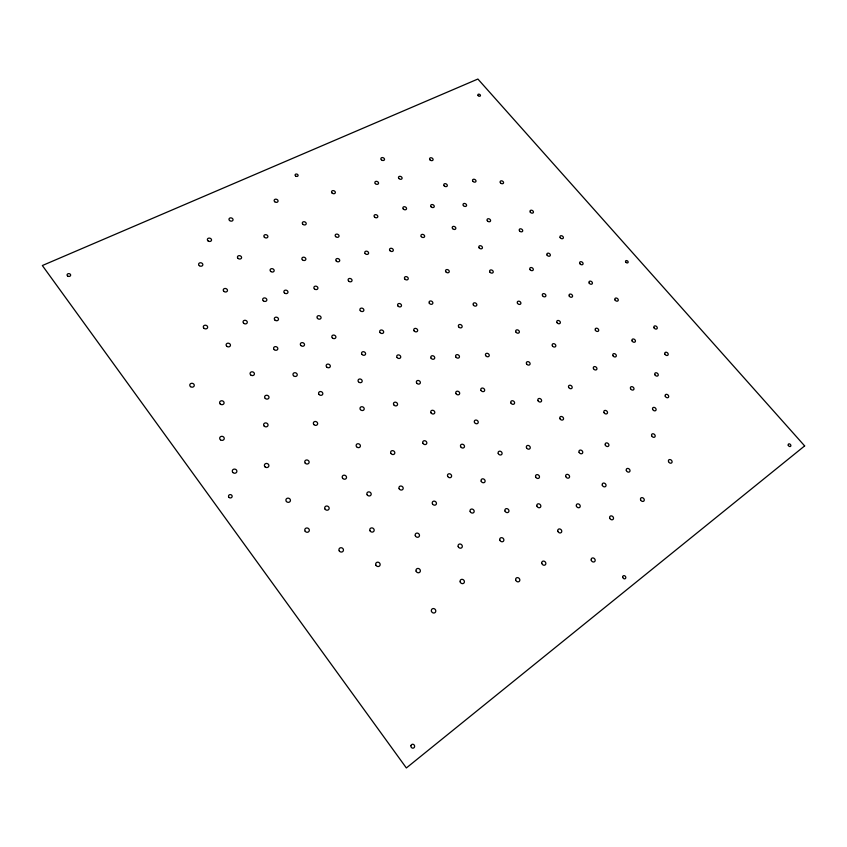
<?xml version="1.0" encoding="UTF-8"?>
<svg xmlns="http://www.w3.org/2000/svg" width="847" height="847" viewBox="0 0 847 847"><rect width="100%" height="100%" fill="white"/><g stroke="black" fill="none" stroke-linecap="round" stroke-linejoin="round"><path stroke-width="1.27" d="M804.65 445.914L406.359 767.964L42.35 265.535L477.888 79.036L804.65 445.914M431.419 611.174A2.34 2.128 47.3 0 0 435.157 612.508A2.34 2.128 47.3 0 0 434.14 608.675A2.34 2.128 47.3 0 0 431.419 611.174M305.164 531.238A2.308 2.128 23.5 0 0 309.113 531.154A2.308 2.128 23.5 0 0 306.847 527.956A2.308 2.128 23.5 0 0 305.164 531.238M505.024 511.101A2.181 1.863 41.2 0 0 508.549 512.054A2.181 1.863 41.2 0 0 507.162 508.676A2.181 1.863 41.2 0 0 505.024 511.101M535.675 476.999A2.128 1.779 40.4 0 0 539.105 477.941A2.128 1.779 40.4 0 0 537.707 474.691A2.128 1.779 40.4 0 0 535.675 476.999M668.527 461.615A2.054 1.599 43.7 0 0 671.703 462.833A2.054 1.599 43.7 0 0 670.517 459.677A2.054 1.599 43.7 0 0 668.527 461.615M576.384 506.083A2.149 1.779 43.7 0 0 579.75 507.342A2.149 1.779 43.7 0 0 578.617 503.976A2.149 1.779 43.7 0 0 576.384 506.083M652.614 409.313A2.001 1.546 40.8 0 0 655.726 410.509A2.001 1.546 40.8 0 0 654.583 407.502A2.001 1.546 40.8 0 0 652.614 409.313M541.773 563.287A2.234 1.906 46.8 0 0 545.182 564.907A2.234 1.906 46.8 0 0 544.42 561.296A2.234 1.906 46.8 0 0 541.773 563.287M381.351 159.776A1.895 1.398 22.8 0 0 384.443 159.776A1.895 1.398 22.8 0 0 382.315 157.553A1.895 1.398 22.8 0 0 381.351 159.776M665.255 396.227A1.98 1.503 40.6 0 0 668.325 397.423A1.98 1.503 40.6 0 0 667.182 394.458A1.98 1.503 40.6 0 0 665.255 396.227M515.664 579.867A2.266 1.969 47.4 0 0 519.126 581.518A2.266 1.969 47.4 0 0 518.396 577.823A2.266 1.969 47.4 0 0 515.664 579.867M463.404 205.599A1.874 1.408 27 0 0 466.475 205.81A1.874 1.408 27 0 0 464.537 203.439A1.874 1.408 27 0 0 463.404 205.599M609.724 518.131A2.149 1.758 45.5 0 0 613.069 519.38A2.149 1.758 45.5 0 0 611.905 516.003A2.149 1.758 45.5 0 0 609.724 518.131M591.206 560.079A2.213 1.842 47.9 0 0 594.562 561.677A2.213 1.842 47.9 0 0 593.726 558.12A2.213 1.842 47.9 0 0 591.206 560.079M640.576 499.804A2.118 1.694 45.1 0 0 643.847 501.043A2.118 1.694 45.1 0 0 642.661 497.75A2.118 1.694 45.1 0 0 640.576 499.804M557.834 531.249A2.192 1.842 44.9 0 0 561.265 532.519A2.192 1.842 44.9 0 0 560.153 529.057A2.192 1.842 44.9 0 0 557.834 531.249M416.11 571.174A2.297 2.075 41.2 0 0 419.868 572.149A2.297 2.075 41.2 0 0 418.524 568.506A2.297 2.075 41.2 0 0 416.11 571.174M481.191 481.255A2.16 1.842 37.9 0 0 484.706 482.208A2.16 1.842 37.9 0 0 483.351 478.894A2.16 1.842 37.9 0 0 481.191 481.255M568.633 387.333A2.012 1.599 37 0 0 571.863 388.275A2.012 1.599 37 0 0 570.507 385.3A2.012 1.599 37 0 0 568.633 387.333M626.346 470.54A2.086 1.662 43.1 0 0 629.586 471.768A2.086 1.662 43.1 0 0 628.432 468.55A2.086 1.662 43.1 0 0 626.346 470.54M602.291 485.225A2.118 1.715 43.3 0 0 605.594 486.464A2.118 1.715 43.3 0 0 604.451 483.182A2.118 1.715 43.3 0 0 602.291 485.225M326.646 366.963A2.139 1.8 21.7 0 0 330.214 366.74A2.139 1.8 21.7 0 0 327.842 364.083A2.139 1.8 21.7 0 0 326.646 366.963M339.234 550.846A2.308 2.128 30.2 0 0 343.162 551.101A2.308 2.128 30.2 0 0 341.193 547.713A2.308 2.128 30.2 0 0 339.234 550.846M204.042 328.34A2.202 1.821 12.3 0 0 207.631 327.545A2.202 1.821 12.3 0 0 204.773 325.259A2.202 1.821 12.3 0 0 204.042 328.34M375.877 565.129A2.308 2.118 36.5 0 0 379.752 565.743A2.308 2.118 36.5 0 0 378.09 562.196A2.308 2.118 36.5 0 0 375.877 565.129M500.408 182.761A1.832 1.334 28.1 0 0 503.404 183.227A1.832 1.334 28.1 0 0 501.72 180.845A1.832 1.334 28.1 0 0 500.408 182.761M208.076 240.929A2.118 1.662 13.8 0 0 211.506 240.294A2.118 1.662 13.8 0 0 208.775 238.134A2.118 1.662 13.8 0 0 208.076 240.929M589.184 283.11A1.885 1.408 33.9 0 0 592.212 283.787A1.885 1.408 33.9 0 0 590.655 281.162A1.885 1.408 33.9 0 0 589.184 283.11M664.916 354.184A1.927 1.45 38.9 0 0 667.955 355.094A1.927 1.45 38.9 0 0 666.557 352.288A1.927 1.45 38.9 0 0 664.916 354.184M499.804 540.026A2.223 1.927 43.3 0 0 503.33 541.318A2.223 1.927 43.3 0 0 502.271 537.781A2.223 1.927 43.3 0 0 499.804 540.026M325.1 509.195A2.276 2.065 25.4 0 0 328.964 509.132A2.276 2.065 25.4 0 0 326.72 505.998A2.276 2.065 25.4 0 0 325.1 509.195M654.011 327.789A1.906 1.419 37.6 0 0 657.018 328.7A1.906 1.419 37.6 0 0 655.642 325.957A1.906 1.419 37.6 0 0 654.011 327.789M654.911 374.787A1.959 1.482 39.4 0 0 657.992 375.708A1.959 1.482 39.4 0 0 656.594 372.839A1.959 1.482 39.4 0 0 654.911 374.787M632.095 340.939A1.927 1.461 37.4 0 0 635.155 341.86A1.927 1.461 37.4 0 0 633.789 339.054A1.927 1.461 37.4 0 0 632.095 340.939M530.296 212.184A1.842 1.355 29.9 0 0 533.292 212.629A1.842 1.355 29.9 0 0 531.567 210.204A1.842 1.355 29.9 0 0 530.296 212.184M274.703 201.713A2.012 1.556 17.7 0 0 278.007 201.406A2.012 1.556 17.7 0 0 275.582 199.172A2.012 1.556 17.7 0 0 274.703 201.713M398.831 178.442A1.895 1.419 23.7 0 0 401.976 178.675A1.895 1.419 23.7 0 0 400.07 176.314A1.895 1.419 23.7 0 0 398.831 178.442M605.256 444.94A2.065 1.652 41.1 0 0 608.485 446.168A2.065 1.652 41.1 0 0 607.363 443.013A2.065 1.652 41.1 0 0 605.256 444.94M651.65 435.771A2.033 1.578 42 0 0 654.805 436.978A2.033 1.578 42 0 0 653.651 433.897A2.033 1.578 42 0 0 651.65 435.771M630.56 388.731A1.98 1.535 39.3 0 0 633.694 389.652A1.98 1.535 39.3 0 0 632.296 386.719A1.98 1.535 39.3 0 0 630.56 388.731M199.32 265.672A2.149 1.715 13 0 0 202.814 264.995A2.149 1.715 13 0 0 200.04 262.792A2.149 1.715 13 0 0 199.32 265.672M342.58 478.237A2.234 1.99 26.1 0 0 346.349 478.206A2.234 1.99 26.1 0 0 344.136 475.167A2.234 1.99 26.1 0 0 342.58 478.237M472.901 181.322A1.853 1.355 27 0 0 475.908 181.544A1.853 1.355 27 0 0 473.992 179.236A1.853 1.355 27 0 0 472.901 181.322M603.975 412.563A2.022 1.599 39.5 0 0 607.193 413.495A2.022 1.599 39.5 0 0 605.796 410.477A2.022 1.599 39.5 0 0 603.975 412.563M536.913 506.061A2.17 1.821 42.3 0 0 540.333 507.332A2.17 1.821 42.3 0 0 539.253 503.923A2.17 1.821 42.3 0 0 536.913 506.061M560.153 237.605A1.853 1.366 31.6 0 0 563.16 238.293A1.853 1.366 31.6 0 0 561.646 235.752A1.853 1.366 31.6 0 0 560.153 237.605M375.337 183.608A1.916 1.44 22.7 0 0 378.482 183.587A1.916 1.44 22.7 0 0 376.333 181.311A1.916 1.44 22.7 0 0 375.337 183.608M332.013 192.968A1.959 1.493 20.6 0 0 335.253 192.936A1.959 1.493 20.6 0 0 333.093 190.607A1.959 1.493 20.6 0 0 332.013 192.968M232.925 472.541A2.319 2.075 12.5 0 0 236.8 471.832A2.319 2.075 12.5 0 0 234.026 469.122A2.319 2.075 12.5 0 0 232.925 472.541M403.236 208.923A1.927 1.461 24.3 0 0 406.422 209.135A1.927 1.461 24.3 0 0 404.485 206.71A1.927 1.461 24.3 0 0 403.236 208.923M243.629 323.236A2.16 1.789 15.3 0 0 247.218 322.76A2.16 1.789 15.3 0 0 244.635 320.304A2.16 1.789 15.3 0 0 243.629 323.236M579.115 452.362A2.086 1.683 40.6 0 0 582.429 453.293A2.086 1.683 40.6 0 0 581.021 450.149A2.086 1.683 40.6 0 0 579.115 452.362M431.028 206.71A1.906 1.44 25.6 0 0 434.151 206.922A1.906 1.44 25.6 0 0 432.214 204.529A1.906 1.44 25.6 0 0 431.028 206.71M432.457 503.849A2.213 1.938 36.2 0 0 436.12 504.473A2.213 1.938 36.2 0 0 434.469 501.149A2.213 1.938 36.2 0 0 432.457 503.849M302.75 224.19A2.012 1.567 19.2 0 0 306.106 224.127A2.012 1.567 19.2 0 0 303.904 221.723A2.012 1.567 19.2 0 0 302.75 224.19M593.472 368.636A1.98 1.535 37.2 0 0 596.627 369.557A1.98 1.535 37.2 0 0 595.272 366.656A1.98 1.535 37.2 0 0 593.472 368.636M286.424 501.498A2.297 2.086 19.7 0 0 290.309 501.096A2.297 2.086 19.7 0 0 287.789 498.142A2.297 2.086 19.7 0 0 286.424 501.498M374.533 217.033A1.948 1.503 22.9 0 0 377.741 216.98A1.948 1.503 22.9 0 0 375.549 214.64A1.948 1.503 22.9 0 0 374.533 217.033M369.97 530.72A2.276 2.065 32.5 0 0 373.792 531.355A2.276 2.065 32.5 0 0 372.161 527.903A2.276 2.065 32.5 0 0 369.97 530.72M444.135 185.779A1.874 1.387 25.8 0 0 447.205 186.001A1.874 1.387 25.8 0 0 445.289 183.661A1.874 1.387 25.8 0 0 444.135 185.779M190.522 386.634A2.276 1.948 10.2 0 0 194.238 385.734A2.276 1.948 10.2 0 0 191.306 383.352A2.276 1.948 10.2 0 0 190.522 386.634M335.624 236.567A2.001 1.567 21 0 0 338.938 236.493A2.001 1.567 21 0 0 336.725 234.09A2.001 1.567 21 0 0 335.624 236.567M612.91 355.634A1.959 1.503 37.3 0 0 616.023 356.566A1.959 1.503 37.3 0 0 614.657 353.707A1.959 1.503 37.3 0 0 612.91 355.634M487.332 220.771A1.874 1.408 28.3 0 0 490.413 221.226A1.874 1.408 28.3 0 0 488.698 218.738A1.874 1.408 28.3 0 0 487.332 220.771M547.067 255.106A1.874 1.408 31.6 0 0 550.116 255.794A1.874 1.408 31.6 0 0 548.602 253.2A1.874 1.408 31.6 0 0 547.067 255.106M399.138 488.708A2.213 1.948 32.4 0 0 402.833 489.354A2.213 1.948 32.4 0 0 401.213 486.04A2.213 1.948 32.4 0 0 399.138 488.708M559.92 418.683A2.054 1.652 38.1 0 0 563.213 419.625A2.054 1.652 38.1 0 0 561.847 416.555A2.054 1.652 38.1 0 0 559.92 418.683M367.153 494.796A2.234 2.001 29.7 0 0 370.922 495.093A2.234 2.001 29.7 0 0 368.996 491.863A2.234 2.001 29.7 0 0 367.153 494.796M265.037 466.856A2.287 2.043 16.6 0 0 268.827 466.157A2.287 2.043 16.6 0 0 266.074 463.468A2.287 2.043 16.6 0 0 265.037 466.856M579.846 263.65A1.874 1.387 33 0 0 582.863 264.328A1.874 1.387 33 0 0 581.328 261.734A1.874 1.387 33 0 0 579.846 263.65M220.485 439.826A2.297 2.022 11.8 0 0 224.222 438.831A2.297 2.022 11.8 0 0 221.226 436.396A2.297 2.022 11.8 0 0 220.485 439.826M265.259 398.429A2.213 1.906 16.7 0 0 268.933 397.836A2.213 1.906 16.7 0 0 266.254 395.274A2.213 1.906 16.7 0 0 265.259 398.429M220.231 403.998A2.266 1.959 12.4 0 0 224.01 403.394A2.266 1.959 12.4 0 0 221.321 400.79A2.266 1.959 12.4 0 0 220.231 403.998M356.534 446.676A2.192 1.916 26.3 0 0 360.219 446.687A2.192 1.916 26.3 0 0 358.037 443.722A2.192 1.916 26.3 0 0 356.534 446.676M519.507 230.86A1.874 1.398 29.9 0 0 522.557 231.305A1.874 1.398 29.9 0 0 520.82 228.828A1.874 1.398 29.9 0 0 519.507 230.86M565.754 476.533A2.118 1.736 41.5 0 0 569.089 477.782A2.118 1.736 41.5 0 0 567.988 474.489A2.118 1.736 41.5 0 0 565.754 476.533M537.961 400.631A2.043 1.652 36.4 0 0 541.254 401.573A2.043 1.652 36.4 0 0 539.91 398.535A2.043 1.652 36.4 0 0 537.961 400.631M569.269 296.101A1.906 1.45 33.6 0 0 572.35 296.778A1.906 1.45 33.6 0 0 570.793 294.1A1.906 1.45 33.6 0 0 569.269 296.101M293.475 375.655A2.17 1.842 19.1 0 0 297.128 375.412A2.17 1.842 19.1 0 0 294.745 372.712A2.17 1.842 19.1 0 0 293.475 375.655M452.594 228.605A1.906 1.45 26.9 0 0 455.718 228.796A1.906 1.45 26.9 0 0 453.759 226.371A1.906 1.45 26.9 0 0 452.594 228.605M226.71 346.211A2.202 1.842 13.8 0 0 230.384 345.692A2.202 1.842 13.8 0 0 227.758 343.194A2.202 1.842 13.8 0 0 226.71 346.211M305.248 463.182A2.245 2.001 21.4 0 0 309.017 462.833A2.245 2.001 21.4 0 0 306.54 459.974A2.245 2.001 21.4 0 0 305.248 463.182M365.121 253.518A1.99 1.567 22.8 0 0 368.456 253.698A1.99 1.567 22.8 0 0 366.476 251.157A1.99 1.567 22.8 0 0 365.121 253.518M284.348 292.829A2.096 1.705 18.2 0 0 287.874 292.681A2.096 1.705 18.2 0 0 285.587 290.14A2.096 1.705 18.2 0 0 284.348 292.829M415.295 535.717A2.255 2.022 37.5 0 0 419 536.691A2.255 2.022 37.5 0 0 417.677 533.155A2.255 2.022 37.5 0 0 415.295 535.717M429.334 303.268A2.001 1.599 27.3 0 0 432.669 303.681A2.001 1.599 27.3 0 0 430.89 300.971A2.001 1.599 27.3 0 0 429.334 303.268M389.895 250.606A1.969 1.546 24.1 0 0 393.177 250.786A1.969 1.546 24.1 0 0 391.198 248.266A1.969 1.546 24.1 0 0 389.895 250.606M526.495 447.735A2.096 1.736 38.2 0 0 529.883 448.677A2.096 1.736 38.2 0 0 528.517 445.501A2.096 1.736 38.2 0 0 526.495 447.735M422.918 443.267A2.149 1.842 31.8 0 0 426.496 443.923A2.149 1.842 31.8 0 0 424.898 440.747A2.149 1.842 31.8 0 0 422.918 443.267M274.206 349.61A2.16 1.81 17.5 0 0 277.774 349.102A2.16 1.81 17.5 0 0 275.159 346.624A2.16 1.81 17.5 0 0 274.206 349.61M421.308 236.631A1.938 1.493 25.5 0 0 424.506 236.821A1.938 1.493 25.5 0 0 422.537 234.354A1.938 1.493 25.5 0 0 421.308 236.631M615.06 300.05A1.895 1.419 35.4 0 0 618.077 300.706A1.895 1.419 35.4 0 0 616.5 298.059A1.895 1.419 35.4 0 0 615.06 300.05M542.535 295.688A1.927 1.472 32.6 0 0 545.669 296.365A1.927 1.472 32.6 0 0 544.113 293.665A1.927 1.472 32.6 0 0 542.535 295.688M238.028 258.388A2.107 1.673 15.4 0 0 241.511 257.996A2.107 1.673 15.4 0 0 239.002 255.646A2.107 1.673 15.4 0 0 238.028 258.388M380.07 332.575A2.065 1.694 25 0 0 383.511 332.68A2.065 1.694 25 0 0 381.446 329.981A2.065 1.694 25 0 0 380.07 332.575M336.27 261.056A2.022 1.609 21.2 0 0 339.626 260.961A2.022 1.609 21.2 0 0 337.381 258.515A2.022 1.609 21.2 0 0 336.27 261.056M263.269 300.78A2.128 1.736 16.7 0 0 266.784 300.336A2.128 1.736 16.7 0 0 264.222 297.932A2.128 1.736 16.7 0 0 263.269 300.78M431.091 358.186A2.054 1.683 28.9 0 0 434.511 358.577A2.054 1.683 28.9 0 0 432.679 355.729A2.054 1.683 28.9 0 0 431.091 358.186M274.926 320.081A2.128 1.758 17.5 0 0 278.43 319.605A2.128 1.758 17.5 0 0 275.857 317.18A2.128 1.758 17.5 0 0 274.926 320.081M479.116 247.832A1.916 1.461 28.5 0 0 482.261 248.266A1.916 1.461 28.5 0 0 480.514 245.715A1.916 1.461 28.5 0 0 479.116 247.832M510.974 403.087A2.054 1.683 35.2 0 0 514.33 403.744A2.054 1.683 35.2 0 0 512.71 400.758A2.054 1.683 35.2 0 0 510.974 403.087M455.94 393.569A2.075 1.726 31.7 0 0 459.381 394.236A2.075 1.726 31.7 0 0 457.793 391.219A2.075 1.726 31.7 0 0 455.94 393.569M595.399 330.298A1.938 1.482 35.8 0 0 598.501 330.955A1.938 1.482 35.8 0 0 596.902 328.223A1.938 1.482 35.8 0 0 595.399 330.298M530.063 269.653A1.906 1.45 31.3 0 0 533.155 270.077A1.906 1.45 31.3 0 0 531.376 267.525A1.906 1.45 31.3 0 0 530.063 269.653M250.68 374.903A2.202 1.874 15.5 0 0 254.344 374.353A2.202 1.874 15.5 0 0 251.697 371.822A2.202 1.874 15.5 0 0 250.68 374.903M445.808 271.749A1.959 1.525 27.4 0 0 449.058 272.183A1.959 1.525 27.4 0 0 447.301 269.558A1.959 1.525 27.4 0 0 445.808 271.749M302.347 259.743A2.054 1.63 19.2 0 0 305.767 259.648A2.054 1.63 19.2 0 0 303.522 257.181A2.054 1.63 19.2 0 0 302.347 259.743M474.5 422.494A2.096 1.758 34.1 0 0 477.952 423.151A2.096 1.758 34.1 0 0 476.342 420.08A2.096 1.758 34.1 0 0 474.5 422.494M317.477 318.387A2.096 1.715 20.5 0 0 320.971 318.218A2.096 1.715 20.5 0 0 318.663 315.656A2.096 1.715 20.5 0 0 317.477 318.387M332.31 337.837A2.107 1.747 21.8 0 0 335.804 337.646A2.107 1.747 21.8 0 0 333.474 335.052A2.107 1.747 21.8 0 0 332.31 337.837M470.17 511.556A2.202 1.906 39.4 0 0 473.748 512.509A2.202 1.906 39.4 0 0 472.393 509.1A2.202 1.906 39.4 0 0 470.17 511.556M481.001 390.393A2.065 1.694 33 0 0 484.389 391.06A2.065 1.694 33 0 0 482.801 388.074A2.065 1.694 33 0 0 481.001 390.393M404.813 279.023A1.99 1.578 25.4 0 0 408.116 279.171A1.99 1.578 25.4 0 0 406.105 276.609A1.99 1.578 25.4 0 0 404.813 279.023M300.823 345.46A2.139 1.779 19.5 0 0 304.401 345.258A2.139 1.779 19.5 0 0 302.061 342.622A2.139 1.779 19.5 0 0 300.823 345.46M489.894 272.099A1.927 1.493 29.6 0 0 493.06 272.533A1.927 1.493 29.6 0 0 491.292 269.928A1.927 1.493 29.6 0 0 489.894 272.099M460.673 446.74A2.128 1.81 34.6 0 0 464.188 447.385A2.128 1.81 34.6 0 0 462.557 444.241A2.128 1.81 34.6 0 0 460.673 446.74M270.669 271.4A2.086 1.673 17.3 0 0 274.11 270.998A2.086 1.673 17.3 0 0 271.591 268.658A2.086 1.673 17.3 0 0 270.669 271.4M458.651 326.836A2.001 1.609 29.5 0 0 461.964 327.228A2.001 1.609 29.5 0 0 460.154 324.486A2.001 1.609 29.5 0 0 458.651 326.836M431.059 412.902A2.107 1.779 30.9 0 0 434.575 413.251A2.107 1.779 30.9 0 0 432.69 410.276A2.107 1.779 30.9 0 0 431.059 412.902M314.353 288.785A2.065 1.673 20.1 0 0 317.805 288.658A2.065 1.673 20.1 0 0 315.529 286.138A2.065 1.673 20.1 0 0 314.353 288.785M319.086 394.511A2.17 1.853 21.5 0 0 322.718 394.247A2.17 1.853 21.5 0 0 320.314 391.536A2.17 1.853 21.5 0 0 319.086 394.511M397.974 306A2.022 1.63 25.5 0 0 401.34 306.138A2.022 1.63 25.5 0 0 399.297 303.501A2.022 1.63 25.5 0 0 397.974 306M447.692 476.395A2.17 1.874 35.5 0 0 451.282 477.03A2.17 1.874 35.5 0 0 449.641 473.791A2.17 1.874 35.5 0 0 447.692 476.395M361.923 354.353A2.096 1.747 24.2 0 0 365.438 354.448A2.096 1.747 24.2 0 0 363.352 351.685A2.096 1.747 24.2 0 0 361.923 354.353M517.475 303.258A1.948 1.514 31.7 0 0 520.651 303.946A1.948 1.514 31.7 0 0 519.105 301.204A1.948 1.514 31.7 0 0 517.475 303.258M473.409 305.1A1.969 1.556 29.7 0 0 476.66 305.502A1.969 1.556 29.7 0 0 474.86 302.824A1.969 1.556 29.7 0 0 473.409 305.1M390.922 453.41A2.181 1.895 29.7 0 0 394.575 453.738A2.181 1.895 29.7 0 0 392.68 450.636A2.181 1.895 29.7 0 0 390.922 453.41M416.639 383.003A2.086 1.747 28.8 0 0 420.133 383.384A2.086 1.747 28.8 0 0 418.28 380.472A2.086 1.747 28.8 0 0 416.639 383.003M348.583 281.045A2.033 1.63 22.2 0 0 351.95 280.918A2.033 1.63 22.2 0 0 349.673 278.441A2.033 1.63 22.2 0 0 348.583 281.045M358.45 381.732A2.128 1.8 24.5 0 0 362.018 381.806A2.128 1.8 24.5 0 0 359.911 378.98A2.128 1.8 24.5 0 0 358.45 381.732M515.887 332.003A1.98 1.556 32.6 0 0 519.116 332.68A1.98 1.556 32.6 0 0 517.549 329.875A1.98 1.556 32.6 0 0 515.887 332.003M393.76 404.792A2.128 1.8 27.9 0 0 397.328 405.152A2.128 1.8 27.9 0 0 395.464 402.166A2.128 1.8 27.9 0 0 393.76 404.792M360.271 310.627A2.054 1.673 23.3 0 0 363.712 310.764A2.054 1.673 23.3 0 0 361.669 308.096A2.054 1.673 23.3 0 0 360.271 310.627M397.127 357.54A2.075 1.715 26.7 0 0 400.578 357.635A2.075 1.715 26.7 0 0 398.482 354.893A2.075 1.715 26.7 0 0 397.127 357.54M414.035 330.785A2.033 1.652 27.1 0 0 417.444 331.188A2.033 1.652 27.1 0 0 415.644 328.392A2.033 1.652 27.1 0 0 414.035 330.785M455.877 357.063A2.043 1.662 30.3 0 0 459.254 357.445A2.043 1.662 30.3 0 0 457.412 354.628A2.043 1.662 30.3 0 0 455.877 357.063M485.649 355.56A2.022 1.63 31.9 0 0 488.963 356.238A2.022 1.63 31.9 0 0 487.396 353.337A2.022 1.63 31.9 0 0 485.649 355.56M526.569 363.892A2.012 1.599 34.2 0 0 529.841 364.559A2.012 1.599 34.2 0 0 528.242 361.68A2.012 1.599 34.2 0 0 526.569 363.892M552.392 345.851A1.969 1.546 34.7 0 0 555.59 346.518A1.969 1.546 34.7 0 0 553.991 343.702A1.969 1.546 34.7 0 0 552.392 345.851M556.977 322.591A1.948 1.503 34 0 0 560.121 323.258A1.948 1.503 34 0 0 558.544 320.505A1.948 1.503 34 0 0 556.977 322.591M360.42 409.567A2.149 1.842 25.4 0 0 364.041 409.599A2.149 1.842 25.4 0 0 361.902 406.719A2.149 1.842 25.4 0 0 360.42 409.567M313.845 424.548A2.202 1.916 21.5 0 0 317.54 424.252A2.202 1.916 21.5 0 0 315.105 421.478A2.202 1.916 21.5 0 0 313.845 424.548M264.253 426.168A2.245 1.959 16.5 0 0 267.98 425.533A2.245 1.959 16.5 0 0 265.27 422.928A2.245 1.959 16.5 0 0 264.253 426.168M458.206 546.633A2.245 1.98 41.6 0 0 461.869 547.596A2.245 1.98 41.6 0 0 460.493 544.07A2.245 1.98 41.6 0 0 458.206 546.633M460.165 581.847A2.287 2.043 45.3 0 0 463.807 583.159A2.287 2.043 45.3 0 0 462.769 579.454A2.287 2.043 45.3 0 0 460.165 581.847M223.82 291.326A2.149 1.747 14.2 0 0 227.398 290.892A2.149 1.747 14.2 0 0 224.847 288.478A2.149 1.747 14.2 0 0 223.82 291.326M264.444 237.319A2.065 1.62 17 0 0 267.832 236.959A2.065 1.62 17 0 0 265.365 234.661A2.065 1.62 17 0 0 264.444 237.319M498.248 453.516A2.118 1.779 37.1 0 0 501.689 454.479A2.118 1.779 37.1 0 0 500.344 451.25A2.118 1.779 37.1 0 0 498.248 453.516M622.736 577.336A1.736 1.429 49.7 0 0 625.351 578.586A1.736 1.429 49.7 0 0 624.673 575.791A1.736 1.429 49.7 0 0 622.736 577.336M295.487 175.88A1.546 1.165 18.8 0 0 298.038 175.774A1.546 1.165 18.8 0 0 296.259 174.016A1.546 1.165 18.8 0 0 295.487 175.88M788.282 445.321A1.556 1.133 45.1 0 0 790.622 446.295A1.556 1.133 45.1 0 0 789.69 443.955A1.556 1.133 45.1 0 0 788.282 445.321M478.142 95.626A1.376 0.953 26 0 0 480.376 95.838A1.376 0.953 26 0 0 478.947 94.165A1.376 0.953 26 0 0 478.142 95.626M625.711 262.051A1.44 1.048 34.5 0 0 628.008 262.602A1.44 1.048 34.5 0 0 626.833 260.611A1.44 1.048 34.5 0 0 625.711 262.051M229.145 497.496A1.832 1.662 11.4 0 0 232.131 496.628A1.832 1.662 11.4 0 0 229.728 494.669A1.832 1.662 11.4 0 0 229.145 497.496M67.802 276.154A1.8 1.419 5.3 0 0 70.64 275.243A1.8 1.419 5.3 0 0 68.131 273.708A1.8 1.419 5.3 0 0 67.802 276.154M410.943 745.709A2.001 1.842 69.4 0 0 413.357 748.113A2.001 1.842 69.4 0 0 414.003 744.799A2.001 1.842 69.4 0 0 410.943 745.709M429.927 159.797A1.853 1.366 24.9 0 0 432.976 160.051A1.853 1.366 24.9 0 0 431.081 157.743A1.853 1.366 24.9 0 0 429.927 159.797M229.537 220.495A2.075 1.62 15.2 0 0 232.978 220.156A2.075 1.62 15.2 0 0 230.522 217.87A2.075 1.62 15.2 0 0 229.537 220.495"/></g></svg>
